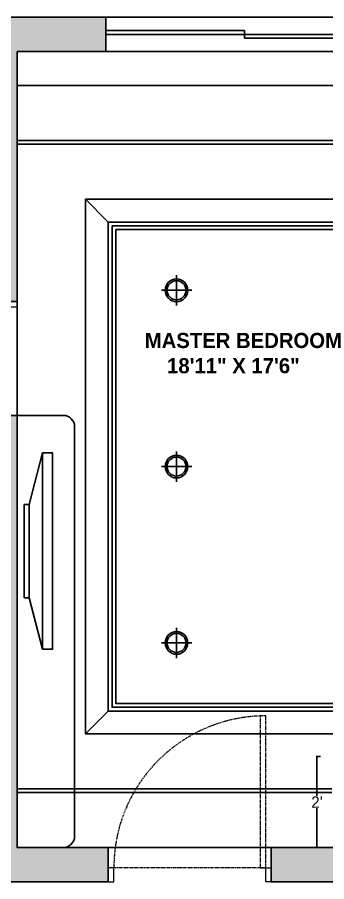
# Model space of a CAD drawing. Header units: inches. Extents: x 9636 to 21597, y -10243 to 557.
# Drawn here: x 12400.2 to 12481.8, y -6156.5 to -5928.5 of the extents above; entities that cross this region are included whole.
import ezdxf

# ---------------------------------------------------------------- set-up
doc = ezdxf.new("R2010")
doc.units = ezdxf.units.IN
doc.header["$MEASUREMENT"] = 0
for name, pattern in [('DASHED', [0.75, 0.5, -0.25]), ('DASHED2', [0.375, 0.25, -0.125]), ('HIDDEN', [0.375, 0.25, -0.125])]:
    doc.linetypes.add(name, pattern=pattern)
for name, color, linetype in [('A-Door-Frame', 1, 'Continuous'), ('A-Door-Swing', 8, 'HIDDEN'), ('IEL-HATCH-002', 7, 'Continuous')]:
    doc.layers.add(name, color=color, linetype=linetype)
doc.styles.add('HEMI', font='stylu.ttf')
doc.styles.add('MtXpl_Stylus_BT', font='')
doc.styles.get('MtXpl_Stylus_BT').set_extended_font_data('Stylus BT', bold=True)

# ---------------------------------------------------------------- blocks, each defined once
blk = doc.blocks.new('bhtrht')
at = {"layer": 'IEL-HATCH-002', "true_color": 0x939598, "transparency": 33554687}
h = blk.add_hatch(color=252, dxfattribs=at)
h.dxf.hatch_style = 1
h.paths.add_polyline_path([(12208.66, -5928.51), (12166.16, -5928.51), (12166.16, -6030.51), (12169.83, -6030.51), (12175.16, -6030.51), (12175.16, -5942.51), (12180.16, -5942.51), (12180.16, -5937.51), (12208.66, -5937.51)])
h.paths.add_polyline_path([(12316.66, -5928.51), (12292.66, -5928.51), (12292.66, -5937.51), (12316.66, -5937.51)])
h.paths.add_polyline_path([(12395.16, -5928.51), (12316.66, -5928.51), (12316.66, -6147.51), (12323.16, -6147.51), (12323.16, -5937.51), (12395.16, -5937.51)])
h.paths.add_polyline_path([(12424.16, -6147.51), (12400.16, -6147.51), (12400.16, -6033.51), (12396.5, -6033.51), (12395.16, -6033.51), (12395.16, -6147.51), (12323.16, -6147.51), (12316.66, -6147.51), (12316.66, -6156.51), (12323.16, -6156.51), (12395.16, -6156.51), (12424.16, -6156.51), (12424.16, -6152.84)])
h.paths.add_polyline_path([(12316.66, -6147.51), (12175.16, -6147.51), (12175.16, -6127.81), (12175.16, -6084.51), (12184.66, -6084.51), (12184.66, -6079.51), (12175.16, -6079.51), (12175.16, -6072.51), (12166.16, -6072.51), (12166.16, -6156.51), (12316.66, -6156.51)])
h.paths.add_polyline_path([(12636.16, -5928.51), (12606.56, -5928.51), (12606.56, -5937.51), (12627.16, -5937.51), (12627.16, -6129.51), (12627.16, -6135.51), (12627.16, -6147.51), (12467.16, -6147.51), (12467.16, -6156.51), (12636.16, -6156.51)])
h.paths.add_polyline_path([(12514.56, -5928.51), (12496.56, -5928.51), (12496.56, -5937.51), (12514.56, -5937.51)], flags=17)
h.paths.add_polyline_path([(12423.56, -5928.51), (12395.16, -5928.51), (12395.16, -6003.51), (12400.16, -6003.51), (12400.16, -5937.51), (12423.56, -5937.51)])
at = {"color": 252, "true_color": 0x939598}
for p, q in [((12395.16, -5928.51), (12636.16, -5928.51)), ((12423.56, -5937.51), (12423.56, -5928.51)), ((12423.56, -5932.01), (12460.06, -5932.01)), ((12460.06, -5934.01), (12460.06, -5932.01)), ((12423.56, -5933.01), (12496.56, -5933.01)), ((12460.06, -5934.01), (12496.56, -5934.01)), ((12400.16, -5937.51), (12627.16, -5937.51)), ((12400.16, -6003.51), (12400.16, -5937.51)), ((12400.16, -6003.51), (12395.16, -6003.51)), ((12400.16, -6033.51), (12395.16, -6033.51)), ((12400.16, -6147.51), (12400.16, -6033.51)), ((12403.34, -6056.98), (12401.96, -6056.98)), ((12401.96, -6056.98), (12401.96, -6081.6)), ((12403.34, -6056.98), (12403.34, -6081.6)), ((12401.96, -6081.6), (12403.34, -6081.6)), ((12480.16, -6123.51), (12479.03, -6123.51)), ((12479.21, -6123.69), (12479.21, -6133.89)), ((12479.21, -6147.33), (12479.21, -6137.13)), ((12424.16, -6147.51), (12400.16, -6147.51)), ((12424.16, -6147.51), (12424.16, -6156.51)), ((12627.16, -6147.51), (12467.16, -6147.51)), ((12467.16, -6147.51), (12467.16, -6156.51)), ((12480.16, -6147.51), (12479.03, -6147.51)), ((12424.16, -6156.51), (12395.16, -6156.51)), ((12636.16, -6156.51), (12467.16, -6156.51))]:
    blk.add_line(p, q, dxfattribs=at)
at = {"color": 252, "linetype": 'DASHED', "ltscale": 10, "true_color": 0x939598}
blk.add_line((12400.16, -5946.51), (12627.16, -5946.51), dxfattribs=at)
at = {"color": 252, "ltscale": 7, "true_color": 0x939598}
for p, q in [((12400.16, -6147.51), (12400.16, -6033.51)), ((12400.16, -6033.51), (12412.28, -6033.51)), ((12415.28, -6036.51), (12415.28, -6144.51)), ((12403.34, -6056.98), (12406.79, -6043.39)), ((12403.34, -6081.6), (12406.79, -6095.19)), ((12412.28, -6147.51), (12400.16, -6147.51))]:
    blk.add_line(p, q, dxfattribs=at)
blk.add_lwpolyline([(12406.79, -6095.19), (12406.79, -6043.39), (12409.47, -6043.39), (12409.47, -6095.19)], close=True, dxfattribs=at)
for centre, start, end in [((12412.28, -6036.51), 0, 90), ((12412.28, -6144.51), 270, 0)]:
    blk.add_arc(centre, 3, start, end, dxfattribs=at)
at = {"color": 252, "true_color": 0x939598}
for points in [[(12479.18, -6123.69), (12479.24, -6123.69), (12479.21, -6123.51)], [(12479.18, -6147.33), (12479.24, -6147.33), (12479.21, -6147.51)]]:
    blk.add_solid(points, dxfattribs=at)
at = {"layer": 'A-Door-Frame', "color": 252, "lineweight": 5, "true_color": 0x939598}
for p, q in [((12400.16, -6003.51), (12396.5, -6003.51)), ((12424.16, -6156.51), (12424.16, -6152.84)), ((12467.16, -6156.51), (12467.16, -6152.84))]:
    blk.add_line(p, q, dxfattribs=at)
for points in [[(12400.16, -6003.51), (12400.16, -6004.98), (12396.5, -6004.98), (12396.5, -6003.51)], [(12424.16, -6156.51), (12425.63, -6156.51), (12425.63, -6152.84), (12424.16, -6152.84)], [(12467.16, -6156.51), (12465.7, -6156.51), (12465.7, -6152.84), (12467.16, -6152.84)]]:
    blk.add_lwpolyline(points, dxfattribs=at)
at = {"layer": 'A-Door-Swing', "color": 252, "linetype": 'DASHED2', "lineweight": 5, "true_color": 0x939598}
blk.add_line((12465.34, -6152.84), (12425.27, -6152.84), dxfattribs=at)
blk.add_lwpolyline([(12465.7, -6152.84), (12465.7, -6112.78), (12464.23, -6112.78), (12464.23, -6152.84)], close=True, dxfattribs=at)
blk.add_arc((12465.7, -6152.84), 40.07, 90, 180, dxfattribs=at)
at = {"color": 252, "true_color": 0x939598, "style": 'MtXpl_Stylus_BT'}
for s, p in [('MASTER BEDROOM', (12433.79, -6015.75)), ('18\'11" X 17\'6"', (12439.67, -6022.41))]:
    blk.add_text(s, height=4, rotation=0.0094, dxfattribs=at).set_placement(p)
at = {"color": 252, "true_color": 0x939598, "insert": (12479.21, -6135.51), "char_height": 3, "attachment_point": 5, "style": 'HEMI'}
blk.add_mtext("\\A1;2'", dxfattribs=at)
blk = doc.blocks.new('ger')
at = {"color": 5}
for p, q in [((6473.06, -970.68), (6473.07, -978.68)), ((6469.07, -974.68), (6477.07, -974.68))]:
    blk.add_line(p, q, dxfattribs=at)
for radius in [3, 2.5]:
    blk.add_circle((6473.07, -974.68), radius, dxfattribs=at)

msp = doc.modelspace()

# ---------------------------------------------------------------- linework, layer by layer
for p, q in [((12424.16, -5982.51), (12418.16, -5976.51)), ((12424.16, -6111.51), (12418.16, -6117.51))]:
    msp.add_line(p, q)
for points in [[(12627.16, -6147.51), (12400.16, -6147.51), (12400.16, -5946.51), (12627.16, -5946.51)], [(12418.16, -5976.51), (12609.16, -5976.51), (12609.16, -6117.51), (12418.16, -6117.51)], [(12424.16, -5982.51), (12603.16, -5982.51), (12603.16, -6111.51), (12424.16, -6111.51)]]:
    msp.add_lwpolyline(points, close=True)
at = {"color": 2, "true_color": 0xf1eb1f}
for points in [[(12400.16, -5961.01), (12627.16, -5961.01)], [(12400.16, -5962.01), (12627.16, -5962.01)]]:
    msp.add_lwpolyline(points, dxfattribs=at)
at = {"color": 41, "true_color": 0xf4ee51}
for points in [[(12425.16, -5983.51), (12602.16, -5983.51), (12602.16, -6110.51), (12425.16, -6110.51)], [(12426.16, -5984.51), (12601.16, -5984.51), (12601.16, -6109.51), (12426.16, -6109.51)]]:
    msp.add_lwpolyline(points, close=True, dxfattribs=at)
for points in [[(12483.16, -6132.01), (12400.16, -6132.01)], [(12483.16, -6133.01), (12400.16, -6133.01)]]:
    msp.add_lwpolyline(points, dxfattribs=at)

# ---------------------------------------------------------------- block references
msp.add_blockref('bhtrht', (0, 0))
at = {"rotation": 270}
for p in [(13416.84, 472.56), (13416.84, 426.06), (13416.84, 379.56)]:
    msp.add_blockref('ger', p, dxfattribs=at)

doc.saveas('drawing.dxf')
